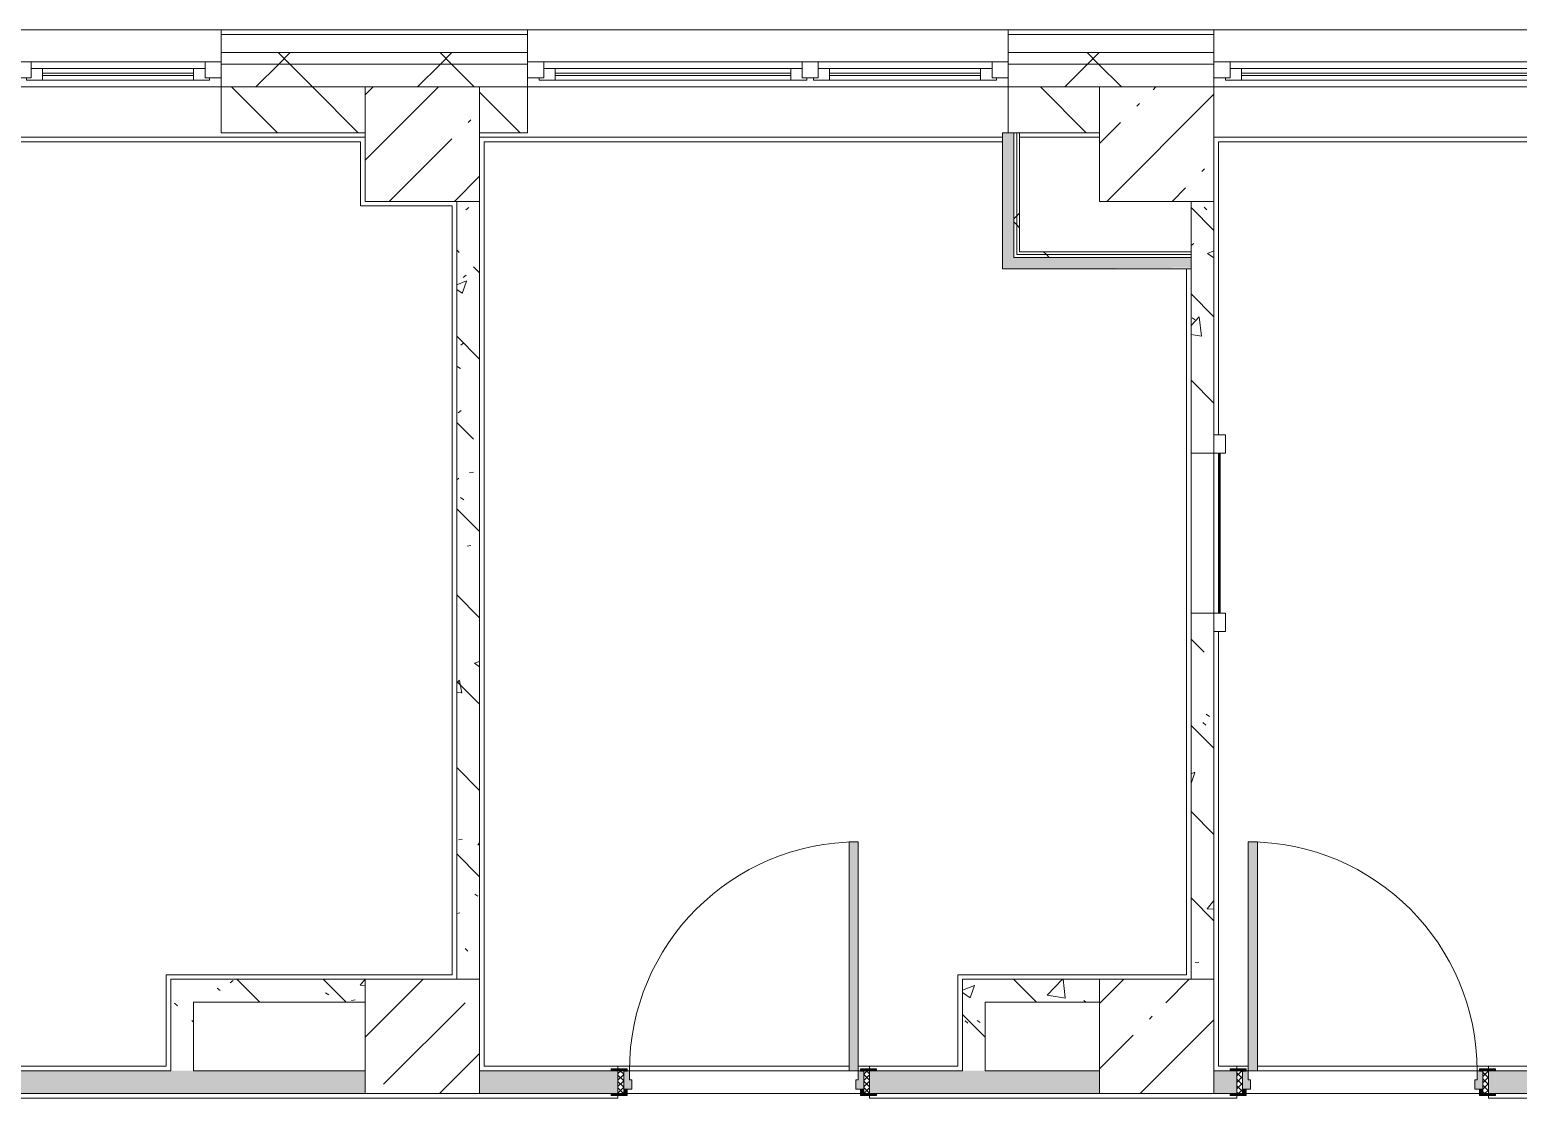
# Model space of a CAD drawing. Header units: millimetres. Extents: x 81494 to 296443, y -8553 to 29000.
# Drawn here: x 241507 to 248013, y 22680 to 27350 of the extents above; entities that cross this region are included whole.
import ezdxf

# ---------------------------------------------------------------- set-up
doc = ezdxf.new("R2010")
doc.units = ezdxf.units.MM
for name, color, linetype, lineweight, true_color in [('A-DOOR-5', 7, 'Continuous', 5, 0xe2e2e2), ('A-DOOR-6', 7, 'Continuous', 5, 0xaaaaaa), ('A-DOOR-FRAM-4', 7, 'Continuous', 5, 0xe2e2e2), ('A-DOOR-FRAM-5', 7, 'Continuous', 5, 0xaaaaaa), ('A-FLOR-2', 7, 'Continuous', 5, 0xaaaaaa), ('I-WALL-2', 7, 'Continuous', 9, 0xe7e7e7), ('I-WALL-5', 7, 'Continuous', 5, 0x787878)]:
    doc.layers.add(name, color=color, linetype=linetype, lineweight=lineweight, true_color=true_color)
for name, color, linetype, lineweight in [('A-GLAZ-3', 7, 'Continuous', 5), ('A-WALL', 7, 'Continuous', 9), ('A-WALL-4', 7, 'Continuous', 5), ('I-WALL-3', 7, 'Continuous', 5), ('S-COLS-1', 7, 'Continuous', 5)]:
    doc.layers.add(name, color=color, linetype=linetype, lineweight=lineweight)
pattern_1 = [(45, (169433.17, 0), (-285.1231, 285.1231), []), (45, (169718.3, 0), (-285.1231, 285.1231), [504.031, -100.806, 16.764, -84.042])]
pattern_2 = [(135, (169433.17, 0), (-377.1708, -377.1708), [533.4, -88.9, 17.78, -88.9]), (135, (169433.17, 376.94), (-377.1708, -377.1708), []), (50, (169433.17, 0), (637.6445, -55.7866), [66.675, -733.425]), (355, (169433.2, 0), (-123.3494, 668.699), [53.34, -586.74]), (100.451, (169486.3, -4.65), (514.299, 612.908), [56.665, -623.315]), (46.184, (169433.2, 177.8), (948.7764, -147.15), [100.012, -1100.137]), (96.636, (169512.2, 165.5), (830.909, 865.997), [84.998, -934.973]), (351.184, (169433.2, 177.8), (830.918, 865.988), [80.01, -880.11]), (21, (169522.07, 133.35), (530.6506, -357.9283), [66.675, -733.425]), (326, (169522.1, 133.35), (216.308, 644.6585), [53.34, -586.74]), (71.451, (169566.3, 103.5), (746.9596, 286.7243), [56.665, -623.315]), (37.5, (169433.17, 0), (10.81053, 295.9426), [16.764, -562.864, 16.764, -578.866, -588.962]), (37.5, (169433.17, 0), (10.81053, 295.9426), [-1175.258, 16.764, -572.198]), (7.5, (169433.17, 0), (233.8692, 350.6318), [16.764, -322.834, 16.764, -549.529, -224.472]), (7.5, (169433.17, 0), (233.8692, 350.6318), [-905.891, 16.764, -207.708]), (327.5, (169234.92, 0), (474.5678, -20.0513), [16.764, -205.486, 16.764, -676.656, -920.115]), (327.5, (169234.92, 0), (474.5678, -20.0513), [-915.67, 16.764, -903.351]), (317.5, (169146.02, 0), (518.4522, 88.9934), [16.764, -272.161, 16.764, -443.738, -653.415]), (317.5, (169146.02, 0), (518.4522, 88.9934), [-749.427, 16.764, -636.651])]
pattern_3 = [(135, (1751.41, 114.685), (-14.14214, -14.14214), []), (225, (1751.41, 114.685), (14.14214, -14.14214), [])]
pattern_4 = [(45, (-371.384, 114.685), (-14.1421, 14.1421), []), (135, (-371.384, 114.685), (-14.1421, -14.1421), [])]
pattern_5 = [(45, (169433.17, 0), (-353.5534, 353.5534), []), (135, (169433.17, 0), (-353.5534, -353.5534), [])]
pattern_6 = [(45, (169433.2, 0), (-530.33, 530.33), []), (135, (169433.2, 0), (-530.33, -530.33), [])]

# ---------------------------------------------------------------- blocks, each defined once
blk = doc.blocks.new('110_Дверь_СКБ_1Ст_Внутренняя1 - Д-11п 1100x2100h_кладовые _все__ коридор _между помещениями блока столовой__ моечные _все_ 2-32102277-1_3_4_птичка')
at = {"layer": 'A-DOOR-5'}
h = blk.add_hatch(color=256, dxfattribs=at)
h.paths.add_polyline_path([(-477.5, -30), (-477.5, 10), (-487.5, 10), (-487.5, 50), (-512.5, 50), (-512.5, -30), (-487.5, -30)])
h.paths.add_polyline_path([(512.5, -30), (537.5, -30), (537.5, 50), (512.5, 50), (512.5, 10), (502.5, 10), (502.5, -30)])
at = {"layer": 'A-DOOR-6'}
h = blk.add_hatch(dxfattribs=at)
h.set_pattern_fill('FP_20', color=256, style=0, pattern_type=2)
h.set_pattern_definition(pattern_3)
h.paths.add_polyline_path([(537.5, -50), (562.5, -50), (562.5, 50), (537.5, 50)])
at = {"layer": 'A-DOOR-FRAM-4'}
for points in [[(-487.5, 50), (-447.5, 50), (-447.5, 1050), (-487.5, 1050), (-487.5, 70)], [(-567.5, 50), (-497.5, 50), (-497.5, 58), (-567.5, 58)], [(562.5, 50), (592.5, 50), (592.5, 58), (522.5, 58), (522.5, 50), (542.6, 50)], [(-567.5, -58), (-497.5, -58), (-497.5, -50), (-567.5, -50)], [(-497.5, -50), (-497.5, -30), (-512.5, -30), (-512.5, -50)], [(537.5, -50), (537.5, -30), (522.5, -30), (522.5, -50)], [(560.5, -58), (592.5, -58), (592.5, -50), (522.5, -51.4), (522.5, -58)]]:
    blk.add_hatch(color=256, dxfattribs=at).paths.add_polyline_path(points)
at = {"layer": 'A-DOOR-FRAM-5'}
h = blk.add_hatch(dxfattribs=at)
h.set_pattern_fill('FP_21', color=256, style=0, pattern_type=2)
h.set_pattern_definition(pattern_4)
h.paths.add_polyline_path([(-537.5, -50), (-512.5, -50), (-512.5, 50), (-537.5, 50)])
at = {"layer": 'A-DOOR-6'}
for p, q in [((-487.5, 1050), (-487.5, 50)), ((-447.5, 1050), (-487.5, 1050)), ((-447.5, 50), (-447.5, 1050)), ((-487.5, 50), (-447.5, 50))]:
    blk.add_line(p, q, dxfattribs=at)
blk.add_arc((-487.5, 50), 1000, 360, 90, dxfattribs=at)
at = {"layer": 'A-DOOR-FRAM-5'}
for p, q in [((-497.5, 58), (-567.5, 58)), ((-567.5, 58), (-567.5, 50)), ((-567.5, 50), (-497.5, 50)), ((-512.5, 50), (-537.5, 50)), ((-537.5, 50), (-537.5, -50)), ((-487.5, 50), (-512.5, 50)), ((-512.5, 50), (-512.5, -30)), ((-512.5, -50), (-512.5, 50)), ((-497.5, 50), (-512.5, 50)), ((-512.5, 50), (-512.5, 49)), ((-512.5, 49), (-497.5, 49)), ((-497.5, 50), (-497.5, 58)), ((-497.5, 49), (-497.5, 50)), ((-487.5, 10), (-487.5, 50)), ((-477.5, 10), (-487.5, 10)), ((-477.5, -30), (-477.5, 10)), ((512.5, 10), (502.5, 10)), ((502.5, 10), (502.5, -30)), ((512.5, 50), (512.5, 10)), ((537.5, 50), (512.5, 50)), ((592.5, 58), (522.5, 58)), ((522.5, 58), (522.5, 50)), ((537.5, 50), (522.5, 50)), ((522.5, 50), (522.5, 49)), ((522.5, 50), (592.5, 50)), ((522.5, 49), (537.5, 49)), ((537.5, -30), (537.5, 50)), ((562.5, 50), (537.5, 50)), ((537.5, 50), (537.5, -50)), ((537.5, 49), (537.5, 50)), ((562.5, -50), (562.5, 50)), ((592.5, 50), (592.5, 58)), ((-497.5, -50), (-567.5, -50)), ((-567.5, -50), (-567.5, -58)), ((-567.5, -58), (-497.5, -58)), ((-537.5, -50), (-512.5, -50)), ((-512.5, -30), (-477.5, -30)), ((-497.5, -30), (-512.5, -30)), ((-512.5, -30), (-512.5, -50)), ((-512.5, -50), (-497.5, -50)), ((-497.5, -50), (-497.5, -30)), ((-497.5, -58), (-497.5, -50)), ((502.5, -30), (537.5, -30)), ((537.5, -30), (522.5, -30)), ((522.5, -30), (522.5, -50)), ((522.5, -50), (537.5, -50)), ((592.5, -50), (522.5, -50)), ((522.5, -50), (522.5, -58)), ((522.5, -58), (592.5, -58)), ((537.5, -50), (537.5, -30)), ((537.5, -50), (562.5, -50)), ((592.5, -58), (592.5, -50))]:
    blk.add_line(p, q, dxfattribs=at)
blk = doc.blocks.new('110_Дверь_СКБ_1Ст_Внутренняя1 - Д-11 1100x2100h_кладовые _все__ коридор _между помещениями блока столовой__ моечные _все_-32089444-1_3_4_птичка')
at = {"layer": 'A-DOOR-5'}
h = blk.add_hatch(color=256, dxfattribs=at)
h.paths.add_polyline_path([(502.5, -30), (537.5, -30), (537.5, 50), (512.5, 50), (512.5, 10), (502.5, 10), (502.5, -6)])
h.paths.add_polyline_path([(-477.5, -30), (-477.5, 10), (-487.5, 10), (-487.5, 50), (-512.5, 50), (-512.5, -30), (-487.5, -30)])
at = {"layer": 'A-DOOR-6'}
h = blk.add_hatch(dxfattribs=at)
h.set_pattern_fill('FP_20', color=256, style=0, pattern_type=2)
h.set_pattern_definition(pattern_3)
h.paths.add_polyline_path([(562.5, -50), (562.5, 50), (537.5, 50), (537.5, -50)])
at = {"layer": 'A-DOOR-FRAM-4'}
for points in [[(472.5, 50), (512.5, 50), (512.5, 1050), (472.5, 1050), (472.5, 58.5)], [(-512.5, 50), (-497.5, 50), (-497.5, 58), (-567.5, 58), (-567.5, 50), (-537.5, 50)], [(592.5, 50), (592.5, 58), (522.5, 58), (522.5, 50), (562.5, 50)], [(-567.5, -58), (-497.5, -58), (-497.5, -50), (-567.5, -50)], [(-497.5, -50), (-497.5, -30), (-512.5, -30), (-512.5, -50)], [(522.5, -50), (537.5, -50), (537.5, -30), (522.5, -30)], [(592.5, -58), (592.5, -50), (522.5, -50), (522.5, -58), (562.5, -58)]]:
    blk.add_hatch(color=256, dxfattribs=at).paths.add_polyline_path(points)
at = {"layer": 'A-DOOR-FRAM-5'}
h = blk.add_hatch(dxfattribs=at)
h.set_pattern_fill('FP_21', color=256, style=0, pattern_type=2)
h.set_pattern_definition(pattern_4)
h.paths.add_polyline_path([(-537.5, -50), (-512.5, -50), (-512.5, 50), (-537.5, 50)])
at = {"layer": 'A-DOOR-6'}
for p, q in [((512.5, 1050), (472.5, 1050)), ((472.5, 1050), (472.5, 50)), ((512.5, 50), (512.5, 1050)), ((472.5, 50), (512.5, 50))]:
    blk.add_line(p, q, dxfattribs=at)
blk.add_arc((512.5, 50), 1000, 90, 180, dxfattribs=at)
at = {"layer": 'A-DOOR-FRAM-5'}
for p, q in [((-497.5, 58), (-567.5, 58)), ((-567.5, 58), (-567.5, 50)), ((-567.5, 50), (-497.5, 50)), ((-512.5, 50), (-537.5, 50)), ((-537.5, 50), (-537.5, -50)), ((-487.5, 50), (-512.5, 50)), ((-512.5, 50), (-512.5, -30)), ((-512.5, -50), (-512.5, 50)), ((-497.5, 50), (-512.5, 50)), ((-512.5, 50), (-512.5, 49)), ((-512.5, 49), (-497.5, 49)), ((-497.5, 50), (-497.5, 58)), ((-497.5, 49), (-497.5, 50)), ((-487.5, 10), (-487.5, 50)), ((-477.5, 10), (-487.5, 10)), ((-477.5, -30), (-477.5, 10)), ((512.5, 10), (502.5, 10)), ((502.5, 10), (502.5, -30)), ((512.5, 50), (512.5, 10)), ((537.5, 50), (512.5, 50)), ((592.5, 58), (522.5, 58)), ((522.5, 58), (522.5, 50)), ((537.5, 50), (522.5, 50)), ((522.5, 50), (522.5, 49)), ((522.5, 50), (592.5, 50)), ((522.5, 49), (537.5, 49)), ((537.5, -30), (537.5, 50)), ((562.5, 50), (537.5, 50)), ((537.5, 50), (537.5, -50)), ((537.5, 49), (537.5, 50)), ((562.5, -50), (562.5, 50)), ((592.5, 50), (592.5, 58)), ((-497.5, -50), (-567.5, -50)), ((-567.5, -50), (-567.5, -58)), ((-567.5, -58), (-497.5, -58)), ((-537.5, -50), (-512.5, -50)), ((-512.5, -30), (-477.5, -30)), ((-497.5, -30), (-512.5, -30)), ((-512.5, -30), (-512.5, -50)), ((-512.5, -50), (-497.5, -50)), ((-497.5, -50), (-497.5, -30)), ((-497.5, -58), (-497.5, -50)), ((502.5, -30), (537.5, -30)), ((537.5, -30), (522.5, -30)), ((522.5, -30), (522.5, -50)), ((522.5, -50), (537.5, -50)), ((592.5, -50), (522.5, -50)), ((522.5, -50), (522.5, -58)), ((522.5, -58), (592.5, -58)), ((537.5, -50), (537.5, -30)), ((537.5, -50), (562.5, -50)), ((592.5, -58), (592.5, -50))]:
    blk.add_line(p, q, dxfattribs=at)
blk = doc.blocks.new('BSC_Колонна _Прямоугольная - 500х500-V217-1_3_4_птичка')
at = {"layer": 'S-COLS-1'}
h = blk.add_hatch(dxfattribs=at)
h.set_pattern_fill('FP_143', color=256, style=0, pattern_type=2)
h.set_pattern_definition([(45, (-77000, -22950), (-285.1231, 285.1231), []), (45, (-76714.88, -22950), (-285.1231, 285.1231), [504.031, -100.806, 16.764, -84.042])])
h.paths.add_polyline_path([(130, -250), (250, -250), (250, 250), (-250, 250), (-250, -250)])
for p, q in [((250, 250), (-250, 250)), ((-250, 250), (-250, -250)), ((250, -250), (250, 250)), ((-250, -250), (250, -250))]:
    blk.add_line(p, q, dxfattribs=at)
blk = doc.blocks.new('BSC_Колонна _Прямоугольная - 500х500-V218-1_3_4_птичка')
at = {"layer": 'S-COLS-1'}
h = blk.add_hatch(dxfattribs=at)
h.set_pattern_fill('FP_144', color=256, style=0, pattern_type=2)
h.set_pattern_definition([(45, (-73790, -22950), (-285.1231, 285.1231), []), (45, (-73504.88, -22950), (-285.1231, 285.1231), [504.031, -100.806, 16.764, -84.042])])
h.paths.add_polyline_path([(130, -250), (250, -250), (250, 250), (-250, 250), (-250, -250)])
for p, q in [((250, 250), (-250, 250)), ((-250, 250), (-250, -250)), ((250, -250), (250, 250)), ((-250, -250), (250, -250))]:
    blk.add_line(p, q, dxfattribs=at)
blk = doc.blocks.new('120_Окно_СКБ_2Ст - 120_Окно_СКБ_2Ст 2100х2400 _мал створка справа_-19092174-1_3_4_птичка')
at = {"layer": 'A-GLAZ-3'}
for p, q in [((-1050, -75), (-1050, -5)), ((-1050, -5), (-980, -5)), ((1050, -5), (-1050, -5)), ((-980, -5), (-980, -75)), ((150, -35), (-980, -35)), ((-980, -35), (-980, -75)), ((-930, -85), (-930, -35)), ((-930, -55), (100, -55)), ((100, -65), (-930, -65)), ((100, -85), (100, -35)), ((150, -75), (150, -5)), ((150, -5), (220, -5)), ((150, -75), (150, -35)), ((220, -5), (220, -75)), ((980, -35), (220, -35)), ((220, -35), (220, -75)), ((270, -85), (270, -35)), ((270, -55), (930, -55)), ((930, -65), (270, -65)), ((930, -85), (930, -35)), ((980, -75), (980, -5)), ((980, -5), (1050, -5)), ((980, -75), (980, -35)), ((1050, -5), (1050, -75)), ((-980, -75), (-1050, -75)), ((-1050, -75), (-1000, -75)), ((-980, -75), (-1000, -75)), ((-1000, -75), (-1000, -85)), ((-1000, -85), (170, -85)), ((170, -85), (-1000, -85)), ((220, -75), (150, -75)), ((170, -75), (150, -75)), ((170, -75), (200, -75)), ((170, -85), (170, -75)), ((220, -75), (200, -75)), ((200, -75), (200, -85)), ((200, -85), (1000, -85)), ((1000, -85), (200, -85)), ((1050, -75), (980, -75)), ((1000, -75), (980, -75)), ((1000, -75), (1050, -75)), ((1000, -85), (1000, -75))]:
    blk.add_line(p, q, dxfattribs=at)
blk = doc.blocks.new('120_Окно_СКБ_2Ст - 120_Окно_СКБ_2Ст 3100х2500 _мал_створка слева_ 2-19089248-1_3_4_птичка')
at = {"layer": 'A-GLAZ-3'}
for p, q in [((-1550, -75), (-1550, -5)), ((-1550, -5), (-1480, -5)), ((1550, -5), (-1550, -5)), ((-1480, -5), (-1480, -75)), ((650, -35), (-1480, -35)), ((-1480, -35), (-1480, -75)), ((-1430, -85), (-1430, -35)), ((-1430, -55), (600, -55)), ((600, -65), (-1430, -65)), ((600, -85), (600, -35)), ((650, -75), (650, -5)), ((650, -5), (720, -5)), ((650, -75), (650, -35)), ((720, -5), (720, -75)), ((1480, -35), (720, -35)), ((720, -35), (720, -75)), ((770, -85), (770, -35)), ((770, -55), (1430, -55)), ((1430, -65), (770, -65)), ((1430, -85), (1430, -35)), ((1480, -75), (1480, -5)), ((1480, -5), (1550, -5)), ((1480, -75), (1480, -35)), ((1550, -5), (1550, -75)), ((-1480, -75), (-1550, -75)), ((-1550, -75), (-1500, -75)), ((-1480, -75), (-1500, -75)), ((-1500, -75), (-1500, -85)), ((-1500, -85), (670, -85)), ((670, -85), (-1500, -85)), ((720, -75), (650, -75)), ((670, -75), (650, -75)), ((670, -75), (700, -75)), ((670, -85), (670, -75)), ((720, -75), (700, -75)), ((700, -75), (700, -85)), ((700, -85), (1500, -85)), ((1500, -85), (700, -85)), ((1550, -75), (1480, -75)), ((1500, -75), (1480, -75)), ((1500, -75), (1550, -75)), ((1500, -85), (1500, -75))]:
    blk.add_line(p, q, dxfattribs=at)
blk = doc.blocks.new('Штора противопожарная_Рен - ШТ_700х700-V299-1_3_4_птичка')
at = {"layer": 'A-DOOR-6'}
for p, q in [((-430, 100), (-350, 100)), ((-430, 50), (-430, 100)), ((-350, 100), (-350, 50)), ((-350, 77.5), (350, 77.5)), ((-350, 72.5), (-350, 77.5)), ((350, 72.5), (-350, 72.5)), ((350, 100), (430, 100)), ((350, 50), (350, 100)), ((350, 77.5), (350, 72.5)), ((430, 100), (430, 50)), ((-350, 50), (-430, 50)), ((430, 50), (350, 50))]:
    blk.add_line(p, q, dxfattribs=at)

msp = doc.modelspace()

# ---------------------------------------------------------------- hatches: boundary and pattern name
at = {"layer": 'A-WALL-4'}
h = msp.add_hatch(dxfattribs=at)
h.set_pattern_fill('FP_116', color=256, style=0, pattern_type=2)
h.set_pattern_definition(pattern_5)
h.paths.add_polyline_path([(254066.1, 27200), (254403.2, 27200), (254403.2, 27250), (249783.2, 27250), (249783.2, 27200), (253138, 27200)])
h.paths.add_polyline_path([(242929.7, 27200), (243683.2, 27200), (243683.2, 27250), (242343.2, 27250), (242343.2, 27200)])
h.paths.add_polyline_path([(239217.6, 27200), (240243.2, 27200), (240243.2, 27250), (237643.2, 27250), (237643.2, 27200), (238289.5, 27200)])
h.paths.add_polyline_path([(245783.2, 27200), (246683.2, 27200), (246683.2, 27250), (245783.2, 27250), (245783.2, 27210)])
h.paths.add_polyline_path([(229438.2, 27200), (230493.2, 27200), (230493.2, 27250), (229438.2, 27250), (229438.2, 27210)])
h.paths.add_polyline_path([(226983.2, 27200), (227138.2, 27200), (227138.2, 27250), (226293.2, 27250), (226293.2, 27200), (226783.2, 27200)])
h.paths.add_polyline_path([(236543.2, 27200), (236543.2, 27250), (235593.2, 27250), (235593.2, 27200), (236433.5, 27200)])
h.paths.add_polyline_path([(220293.2, 27200), (221193.2, 27200), (221193.2, 27250), (220293.2, 27250), (220293.2, 27210)])
h.paths.add_polyline_path([(224193.2, 27200), (224193.2, 27250), (223293.2, 27250), (223293.2, 27200), (223593.2, 27200)])
h.paths.add_polyline_path([(212304.6, 27200), (213993.2, 27200), (213993.2, 27250), (211593.2, 27250), (211593.2, 27200), (212213.2, 27200)])
h.paths.add_polyline_path([(217093.2, 27200), (218193.2, 27200), (218193.2, 27250), (217093.2, 27250), (217093.2, 27210)])
h = msp.add_hatch(dxfattribs=at)
h.set_pattern_fill('FP_116', color=256, style=0, pattern_type=2)
h.set_pattern_definition(pattern_5)
h.paths.add_polyline_path([(212193.2, 27100), (213993.2, 27100), (213993.2, 27200), (211593.2, 27200), (211593.2, 27100)])
h.paths.add_polyline_path([(254066.1, 27100), (254403.2, 27100), (254398.6, 27200), (249783.2, 27198.1), (249783.2, 27100), (253533.2, 27100)])
h.paths.add_polyline_path([(229937.2, 27100), (230493.2, 27100), (230493.2, 27200), (229438.2, 27200), (229438.2, 27100), (229593.2, 27100)])
h.paths.add_polyline_path([(235593.2, 27100), (236511.2, 27102), (236511.2, 27110), (236543.2, 27110), (236543.2, 27200), (235593.2, 27200), (235593.2, 27140)])
h.paths.add_polyline_path([(217093.2, 27100), (218193.2, 27100), (218193.2, 27200), (217093.2, 27200), (217093.2, 27139.7)])
h.paths.add_polyline_path([(220293.2, 27100), (221193.2, 27100), (221193.2, 27200), (220293.2, 27200), (220293.2, 27140)])
h.paths.add_polyline_path([(246683.2, 27100), (246683.2, 27200), (245783.2, 27200), (245783.2, 27100), (246641.8, 27100)])
h.paths.add_polyline_path([(237675.2, 27100), (240243.2, 27100), (240243.2, 27200), (237643.2, 27200), (237643.2, 27110), (237675.2, 27110), (237675.2, 27102), (237643.2, 27100)])
h.paths.add_polyline_path([(223293.2, 27100), (224193.2, 27100), (224193.2, 27200), (223293.2, 27200), (223293.2, 27140)])
h.paths.add_polyline_path([(227138.2, 27100), (227138.2, 27200), (226293.2, 27200), (226293.2, 27100), (226983.2, 27100)])
h.paths.add_polyline_path([(242973.2, 27100), (243683.2, 27100), (243683.2, 27200), (242343.2, 27200), (242343.2, 27100), (242929.7, 27100)])
h = msp.add_hatch(dxfattribs=at)
h.set_pattern_fill('FP_127', color=256, style=0, pattern_type=2)
h.set_pattern_definition([(135, (169433.17, 0), (-176.7767, -176.7767), [])])
h.paths.add_polyline_path([(220593.2, 26900), (221193.2, 26900), (221193.2, 27100), (220293.2, 27100), (220293.2, 26900)])
h.paths.add_polyline_path([(236193.2, 26900), (236493.2, 26900), (236493.2, 27100), (236193.2, 27100), (236193.2, 27091.9)])
h.paths.add_polyline_path([(212702.3, 26900), (213993.2, 26900), (213993.2, 27100), (212193.2, 27100), (212193.2, 26900), (212304.6, 26900)])
h.paths.add_polyline_path([(250083.2, 26900), (250083.2, 27100), (249783.2, 27100), (249783.2, 26900)])
h.paths.add_polyline_path([(245861.4, 26900), (246183.2, 26900), (246183.2, 27100), (245783.2, 27100), (245783.2, 26900)])
h.paths.add_polyline_path([(223293.2, 26900), (223593.2, 26900), (223593.2, 27100), (223293.2, 27100), (223293.2, 26969.4)])
h.paths.add_polyline_path([(217593.2, 26900), (217593.2, 27100), (217093.2, 27100), (217093.2, 26900)])
h.paths.add_polyline_path([(226293.2, 26900), (227138.2, 26900), (227138.2, 27100), (226293.2, 27100)])
h.paths.add_polyline_path([(243683.2, 26900), (243683.2, 27100), (243473.2, 27100), (243473.2, 26900)])
h.paths.add_polyline_path([(242973.2, 26900), (242973.2, 27100), (242343.2, 27100), (242343.2, 26900), (242929.7, 26900)])
h.paths.add_polyline_path([(229593.2, 26900), (229593.2, 27100), (229438.2, 27100), (229438.2, 26900)])
h.paths.add_polyline_path([(239743.2, 26900), (239743.2, 27100), (237643.2, 27100), (237843.2, 26900), (239217.6, 26900)])
h.paths.add_polyline_path([(237843.2, 26900), (237639.2, 27100), (237643.2, 26900), (237825, 26900)])
h.paths.add_polyline_path([(230493.2, 26900), (230493.2, 27100), (230193.2, 27100), (230193.2, 26900)])
at = {"layer": 'I-WALL-2'}
for points in [[(245763.2, 26355), (245808.2, 26355), (245808.2, 26900), (245758.2, 26900), (245758.2, 26355)], [(245758.2, 26305), (246583.2, 26310), (246583.2, 26355), (245758.2, 26355), (245758.2, 26311.2)]]:
    msp.add_hatch(color=256, dxfattribs=at).paths.add_polyline_path(points)
at = {"layer": 'I-WALL-3'}
h = msp.add_hatch(dxfattribs=at)
h.set_pattern_fill('FP_214', color=256, style=0, pattern_type=2)
h.set_pattern_definition(pattern_6)
h.paths.add_polyline_path([(245820.7, 26367.5), (245820.7, 26900), (245808.2, 26900), (245808.2, 26367.5)])
h = msp.add_hatch(dxfattribs=at)
h.set_pattern_fill('FP_214', color=256, style=0, pattern_type=2)
h.set_pattern_definition(pattern_6)
h.paths.add_polyline_path([(245820.7, 26380), (245833.2, 26380), (245833.2, 26900), (245820.7, 26900), (245820.7, 26380.2)])
h = msp.add_hatch(dxfattribs=at)
h.set_pattern_fill('FP_214', color=256, style=0, pattern_type=2)
h.set_pattern_definition(pattern_6)
h.paths.add_polyline_path([(246183.2, 26355), (246583.2, 26355), (246583.2, 26367.5), (245808.2, 26367.5), (245808.2, 26355)])
h = msp.add_hatch(dxfattribs=at)
h.set_pattern_fill('FP_214', color=256, style=0, pattern_type=2)
h.set_pattern_definition(pattern_6)
h.paths.add_polyline_path([(246183.2, 26367.5), (246583.2, 26367.5), (246583.2, 26380), (245820.7, 26380), (245820.7, 26367.5)])
at = {"layer": 'I-WALL-5'}
h = msp.add_hatch(dxfattribs=at)
h.set_pattern_fill('FP_125', color=256, style=0, pattern_type=2)
h.set_pattern_definition(pattern_2)
h.paths.add_polyline_path([(243373.2, 23200), (243473.2, 23200), (243473.2, 26600), (243373.2, 26600), (243373.2, 23220)])
h = msp.add_hatch(dxfattribs=at)
h.set_pattern_fill('FP_125', color=256, style=0, pattern_type=2)
h.set_pattern_definition(pattern_2)
h.paths.add_polyline_path([(246683.2, 23200), (246683.2, 24800), (246583.2, 24800), (246583.2, 23200), (246663.2, 23200)])
h.paths.add_polyline_path([(246683.2, 25500), (246683.2, 26600), (246583.2, 26600), (246583.2, 25500)])
h = msp.add_hatch(dxfattribs=at)
h.set_pattern_fill('FP_125', color=256, style=0, pattern_type=2)
h.set_pattern_definition(pattern_2)
h.paths.add_polyline_path([(242223.2, 23100), (242973.2, 23100), (242973.2, 23200), (242123.2, 23200), (242123.2, 23100)])
h = msp.add_hatch(dxfattribs=at)
h.set_pattern_fill('FP_125', color=256, style=0, pattern_type=2)
h.set_pattern_definition(pattern_2)
h.paths.add_polyline_path([(246183.2, 23100), (246183.2, 23200), (245583.2, 23200), (245583.2, 23100), (245983.2, 23100)])
h = msp.add_hatch(dxfattribs=at)
h.set_pattern_fill('FP_125', color=256, style=0, pattern_type=2)
h.set_pattern_definition(pattern_2)
h.paths.add_polyline_path([(242123.2, 22800), (242223.2, 22800), (242223.2, 23100), (242123.2, 23100), (242123.2, 22820)])
h = msp.add_hatch(dxfattribs=at)
h.set_pattern_fill('FP_125', color=256, style=0, pattern_type=2)
h.set_pattern_definition(pattern_2)
h.paths.add_polyline_path([(245602, 22800), (245683.2, 22800), (245683.2, 23100), (245583.2, 23100), (245583.2, 22800)])
h = msp.add_hatch(dxfattribs=at)
h.set_pattern_fill('FP_125', color=256, style=0, pattern_type=2)
h.set_pattern_definition(pattern_2)
h.paths.add_polyline_path([(251863.2, 22700), (251863.2, 22800), (251663.2, 22798), (251663.2, 22790), (251633.2, 22790), (251633.2, 22710), (251663.2, 22710), (251663.2, 22702), (251847.2, 22700)])
h.paths.add_polyline_path([(238518.2, 22700), (238543.2, 22700), (238543.2, 22800), (237743.2, 22800), (237743.2, 22700), (238513.2, 22700)])
h.paths.add_polyline_path([(246183.2, 22700), (246183.2, 22800), (245178, 22800), (245178, 22700), (245763.2, 22700)])
h.paths.add_polyline_path([(242103.2, 22700), (242973.2, 22700), (242973.2, 22800), (240243.2, 22800), (240243.2, 22700), (241073.6, 22700)])
h.paths.add_polyline_path([(244078, 22700), (244078, 22800), (243473.2, 22800), (243473.2, 22700), (244048, 22700)])
h.paths.add_polyline_path([(246703.2, 22700), (246783.2, 22700), (246783.2, 22800), (246683.2, 22800), (246683.2, 22700)])
h.paths.add_polyline_path([(250662.4, 22700), (250653.2, 22702), (250653.2, 22710), (250683.2, 22710), (250683.2, 22790), (250653.2, 22790), (250653.2, 22798), (250583.2, 22796.4), (250583.2, 22700), (250653.2, 22700)])
h.paths.add_polyline_path([(248133, 22700), (250083.2, 22700), (250083.2, 22800), (247883.2, 22800), (247883.2, 22700), (247913.2, 22700)])
h.paths.add_polyline_path([(239743.2, 22700), (239743.2, 22800), (239643.2, 22800), (239643.2, 22700), (239723.2, 22700)])
at = {"layer": 'S-COLS-1'}
h = msp.add_hatch(dxfattribs=at)
h.set_pattern_fill('FP_96', color=256, style=0, pattern_type=2)
h.set_pattern_definition(pattern_1)
h.paths.add_polyline_path([(242973.2, 26600), (243473.2, 26600), (243473.2, 27100), (242973.2, 27100), (242973.2, 26654.4)])
h = msp.add_hatch(dxfattribs=at)
h.set_pattern_fill('FP_96', color=256, style=0, pattern_type=2)
h.set_pattern_definition(pattern_1)
h.paths.add_polyline_path([(246183.2, 26600), (246683.2, 26600), (246683.2, 27100), (246183.2, 27100), (246183.2, 26654.4)])

# ---------------------------------------------------------------- linework, layer by layer
at = {"layer": 'A-FLOR-2'}
for p, q in [((242953.2, 26860), (240263.2, 26860)), ((242953.2, 26580), (242953.2, 26860)), ((245758.2, 26860), (243493.2, 26860)), ((243493.2, 26860), (243493.2, 22820)), ((250063.2, 26860), (246703.2, 26860)), ((246703.2, 26860), (246703.2, 25580)), ((243353.2, 26580), (242953.2, 26580)), ((243353.2, 23220), (243353.2, 26580)), ((246563.2, 23220), (246563.2, 26305)), ((246703.2, 25500), (246703.2, 24800)), ((246703.2, 24720), (246703.2, 22820)), ((242103.2, 23220), (243353.2, 23220)), ((242103.2, 22820), (242103.2, 23220)), ((245563.2, 22820), (245563.2, 23220)), ((245563.2, 23220), (246563.2, 23220)), ((240613.2, 22820), (242103.2, 22820)), ((243493.2, 22820), (245088, 22820)), ((244078, 22820), (244078, 22808)), ((245128, 22820), (245563.2, 22820)), ((245178, 22808), (245178, 22820)), ((246703.2, 22820), (246833.2, 22820)), ((246783.2, 22820), (246783.2, 22808)), ((246873.2, 22820), (250063.2, 22820)), ((247883.2, 22808), (247883.2, 22820)), ((244078, 22680), (239643.2, 22680)), ((244078, 22692), (244078, 22680)), ((245178, 22680), (245178, 22692)), ((246783.2, 22680), (245178, 22680)), ((246783.2, 22692), (246783.2, 22680)), ((247883.2, 22680), (247883.2, 22692)), ((250683.2, 22680), (247883.2, 22680))]:
    msp.add_line(p, q, dxfattribs=at)
at = {"layer": 'A-WALL'}
for p, q in [((243683.2, 27330), (242343.2, 27330)), ((246683.2, 27330), (245783.2, 27330)), ((243683.2, 27250), (242343.2, 27250)), ((243683.2, 27200), (242343.2, 27200)), ((246683.2, 27250), (245783.2, 27250)), ((246683.2, 27200), (245783.2, 27200)), ((242973.2, 27100), (242343.2, 27100)), ((242343.2, 27100), (242973.2, 27100)), ((243683.2, 27100), (243473.2, 27100)), ((243473.2, 27100), (243683.2, 27100)), ((246183.2, 27100), (245783.2, 27100)), ((245783.2, 27100), (246183.2, 27100)), ((245808.2, 26900), (245808.2, 26355)), ((245820.7, 26900), (245820.7, 26367.5)), ((245808.2, 26355), (246583.2, 26355)), ((245820.7, 26367.5), (246583.2, 26367.5))]:
    msp.add_line(p, q, dxfattribs=at)
at = {"layer": 'A-WALL-4'}
for p, q in [((246683.2, 27350), (237643.2, 27350)), ((242343.2, 27350), (242343.2, 27100)), ((243683.2, 27100), (243683.2, 27350)), ((245783.2, 27350), (245783.2, 27100)), ((246683.2, 27100), (246683.2, 27350)), ((254403.2, 27350), (246683.2, 27350)), ((242343.2, 27100), (239743.2, 27100)), ((242343.2, 27100), (242343.2, 26900)), ((242973.2, 26900), (242973.2, 27100)), ((242973.2, 27100), (243473.2, 27100)), ((243473.2, 27100), (243473.2, 26900)), ((243683.2, 26900), (243683.2, 27100)), ((245783.2, 27100), (243683.2, 27100)), ((245783.2, 27100), (245783.2, 26900)), ((246183.2, 26900), (246183.2, 27100)), ((249783.2, 27100), (246183.2, 27100)), ((242343.2, 26900), (242973.2, 26900)), ((243473.2, 26900), (243683.2, 26900)), ((245833.2, 26900), (246183.2, 26900))]:
    msp.add_line(p, q, dxfattribs=at)
at = {"layer": 'I-WALL-3'}
for p, q in [((240243.2, 27100), (242343.2, 27100)), ((243683.2, 27100), (245783.2, 27100)), ((246683.2, 27100), (249783.2, 27100)), ((242973.2, 26880), (240243.2, 26880)), ((245758.2, 26880), (243473.2, 26880)), ((245833.2, 26900), (245758.2, 26900)), ((245758.2, 26900), (245758.2, 26305)), ((245833.2, 26380), (245833.2, 26900)), ((246183.2, 26880), (245833.2, 26880)), ((250083.2, 26880), (246683.2, 26880)), ((243373.2, 26600), (243373.2, 23200)), ((243473.2, 26600), (243373.2, 26600)), ((243473.2, 23200), (243473.2, 26600)), ((246583.2, 26600), (246583.2, 23200)), ((246683.2, 26600), (246583.2, 26600)), ((246683.2, 25580), (246683.2, 26600)), ((246583.2, 26380), (245833.2, 26380)), ((245758.2, 26305), (246583.2, 26305)), ((246583.2, 25500), (246683.2, 25500)), ((246683.2, 25500), (246683.2, 24800)), ((246683.2, 24800), (246583.2, 24800)), ((246683.2, 23200), (246683.2, 24720)), ((242973.2, 23200), (242123.2, 23200)), ((242123.2, 23200), (242123.2, 22800)), ((246183.2, 23200), (245583.2, 23200)), ((245583.2, 23200), (245583.2, 22800)), ((242223.2, 23100), (242973.2, 23100)), ((242223.2, 22800), (242223.2, 23100)), ((245683.2, 23100), (246183.2, 23100)), ((245683.2, 22800), (245683.2, 23100)), ((242123.2, 22800), (240593.2, 22800)), ((242973.2, 22800), (242223.2, 22800)), ((244048, 22800), (243473.2, 22800)), ((244128, 22800), (245088, 22800)), ((245583.2, 22800), (245208, 22800)), ((246183.2, 22800), (245683.2, 22800)), ((246753.2, 22800), (246683.2, 22800)), ((246873.2, 22800), (247833.2, 22800)), ((250083.2, 22800), (247913.2, 22800)), ((240243.2, 22700), (242973.2, 22700)), ((243473.2, 22700), (244048, 22700)), ((245138, 22700), (244118, 22700)), ((245208, 22700), (246183.2, 22700)), ((246683.2, 22700), (246753.2, 22700)), ((247843.2, 22700), (246823.2, 22700)), ((247913.2, 22700), (250083.2, 22700))]:
    msp.add_line(p, q, dxfattribs=at)
at = {"layer": 'S-COLS-1'}
for p, q in [((243473.2, 27100), (242973.2, 27100)), ((242973.2, 27100), (242973.2, 26900)), ((243473.2, 26900), (243473.2, 27100)), ((246683.2, 27100), (246183.2, 27100)), ((246183.2, 27100), (246183.2, 26900)), ((246683.2, 26600), (246683.2, 27100)), ((242973.2, 26900), (242973.2, 26600)), ((243473.2, 26600), (243473.2, 26900)), ((246183.2, 26900), (246183.2, 26600)), ((242973.2, 26600), (243473.2, 26600)), ((246183.2, 26600), (246683.2, 26600))]:
    msp.add_line(p, q, dxfattribs=at)

# ---------------------------------------------------------------- block references
at = {"layer": 'A-DOOR-6', "rotation": 270}
msp.add_blockref('Штора противопожарная_Рен - ШТ_700х700-V299-1_3_4_птичка', (246633.2, 25150), dxfattribs=at)
at = {"layer": 'A-DOOR-6'}
for name, p in [('110_Дверь_СКБ_1Ст_Внутренняя1 - Д-11 1100x2100h_кладовые _все__ коридор _между помещениями блока столовой__ моечные _все_-32089444-1_3_4_птичка', (244615.5, 22750)), ('110_Дверь_СКБ_1Ст_Внутренняя1 - Д-11п 1100x2100h_кладовые _все__ коридор _между помещениями блока столовой__ моечные _все_ 2-32102277-1_3_4_птичка', (247320.7, 22750))]:
    msp.add_blockref(name, p, dxfattribs=at)
at = {"layer": 'A-GLAZ-3'}
for name, p in [('120_Окно_СКБ_2Ст - 120_Окно_СКБ_2Ст 2100х2400 _мал створка справа_-19092174-1_3_4_птичка', (241293.2, 27215)), ('120_Окно_СКБ_2Ст - 120_Окно_СКБ_2Ст 2100х2400 _мал створка справа_-19092174-1_3_4_птичка', (244733.2, 27215)), ('120_Окно_СКБ_2Ст - 120_Окно_СКБ_2Ст 3100х2500 _мал_створка слева_ 2-19089248-1_3_4_птичка', (248233.2, 27215))]:
    msp.add_blockref(name, p, dxfattribs=at)
at = {"layer": 'S-COLS-1'}
for name, p in [('BSC_Колонна _Прямоугольная - 500х500-V218-1_3_4_птичка', (243223.2, 22950)), ('BSC_Колонна _Прямоугольная - 500х500-V217-1_3_4_птичка', (246433.2, 22950))]:
    msp.add_blockref(name, p, dxfattribs=at)

doc.saveas('drawing.dxf')
